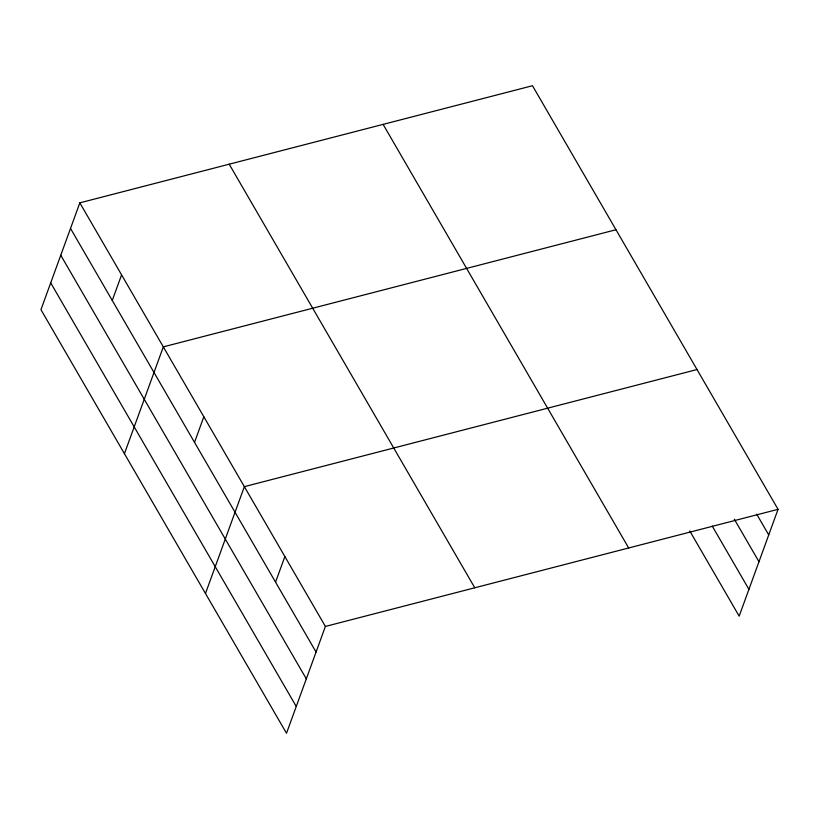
<?xml version="1.0" encoding="UTF-8"?>
<svg xmlns="http://www.w3.org/2000/svg" width="819" height="819" viewBox="0 0 819 819"><rect width="100%" height="100%" fill="white"/><g stroke="black" fill="none" stroke-linecap="round" stroke-linejoin="round"><path stroke-width="1.23" d="M79.832 202.846L40.95 309.674L286.507 733.271L325.389 626.443L79.832 202.846L532.493 85.729L778.05 509.326L739.168 616.154L689.782 530.978M112.254 300.46L121.581 274.856M124.437 453.695L163.329 346.867L615.98 229.75M194.523 442.373L203.839 416.758M205.477 593.488L244.359 486.65L697.02 369.543M275.553 582.155L284.879 556.551M325.389 626.443L778.05 509.326M756.705 514.189L768.724 534.94M734.285 519.154L758.978 561.742M712.202 526.013L748.924 589.352M383.118 124.375L628.675 547.972M229.207 164.189L474.774 587.796M70.516 228.45L316.073 652.057M60.76 255.252L306.316 678.859M50.706 282.872L296.263 706.469"/></g></svg>
